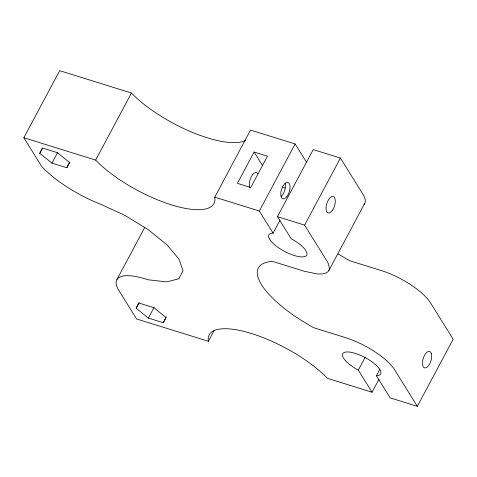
<?xml version="1.0" encoding="UTF-8"?>
<svg xmlns="http://www.w3.org/2000/svg" width="477" height="477" viewBox="0 0 477 477"><rect width="100%" height="100%" fill="white"/><g stroke="black" fill="none" stroke-linecap="round" stroke-linejoin="round"><path stroke-width="0.72" d="M39.74 153.302L42.423 148.061L57.323 152.646L69.541 162.472L66.858 167.719L51.957 163.128L39.74 153.302L42.465 148.192M136.142 308.255L138.849 303.026L153.761 307.629L165.966 317.455L163.253 322.685L148.341 318.087L136.142 308.255L139.212 302.507M379.012 379.209L372.06 392.231L327.472 378.356A73.327 24.357 28.1 0 0 251.582 333.56A73.327 24.357 28.1 0 0 208.377 341.293L136.583 318.952L118.713 290.219A49.739 16.522 28.1 0 1 147.989 279.76L166.622 281.883L178.803 278.783L183.067 270.847L178.905 259.017L166.813 244.719L148.252 229.675L125.445 215.693L101.136 204.448A66.172 21.978 28.1 0 1 41.69 166.419L23.85 137.74L59.661 70.679L131.455 93.021A73.327 24.357 28.1 0 0 192.124 132.266A73.327 24.357 28.1 0 0 245.53 140.441M51.957 163.128L57.753 152.27M66.858 167.719L69.928 161.965M23.85 137.74L95.644 160.087L131.455 93.021M116.925 279.534L144.74 227.44M148.341 318.087L154.143 307.23M95.644 160.087A73.327 24.357 28.1 0 0 171.529 204.883A73.327 24.357 28.1 0 0 214.739 197.15L250.544 130.084L295.132 143.959L306.544 162.305M254.11 152.05L237.397 183.347L250.759 187.503L267.472 156.206L254.11 152.05L262.72 165.883M163.253 322.685L166.324 316.937M280.053 220.147L273.1 233.17L259.321 211.025L295.132 143.959M208.377 341.293L214.286 330.221M273.1 233.17L272.17 233.146A21.495 7.137 28.1 0 0 268.754 237.504L270.185 240.164A21.495 7.137 28.1 0 0 290.809 254.277L295.627 255.899A21.495 7.137 28.1 0 0 306.783 252.5L305.346 249.847A21.495 7.137 28.1 0 0 294.637 240.724L291.214 238.81L277.435 216.659L313.246 149.593L340.417 158.048L363.027 194.395A42.99 14.28 28.1 0 1 363.969 204.406M338.044 253.907L349.581 260.692L381.177 270.525A42.99 14.28 28.1 0 1 430.475 302.812L453.15 339.26L417.339 406.321L394.67 369.878A42.99 14.28 28.1 0 0 345.366 337.591L313.771 327.759A80.261 26.658 28.1 0 1 272.468 261.366L304.064 271.198L316.931 273.911A42.99 14.28 28.1 0 0 329.458 268.64L328.546 264.073L327.216 261.456L304.606 225.114L340.417 158.048M328.897 270.453L364.708 203.387M372.06 392.231L358.31 370.14L365.269 357.118M417.339 406.321L390.168 397.866L376.425 375.775L379.901 369.264M282.438 187.181L285.151 188.027M214.739 197.15L259.321 211.025M277.435 216.659L304.606 225.114M358.31 370.14A21.495 7.137 28.1 0 1 343.631 352.789A21.495 7.137 28.1 0 1 371.38 361.423A21.495 7.137 28.1 0 1 376.425 375.775M285.234 183.395A8.598 4.043 -72.7 0 1 281.221 196.429M250.103 187.986A8.598 4.043 -72.7 0 1 251.313 176.627A8.598 4.043 -72.7 0 1 257.747 173.676M431.363 353.564L430.767 352.312A8.598 4.043 -72.7 0 0 422.986 359.259A8.598 4.043 -72.7 0 0 426.837 367.338A8.598 4.043 -72.7 0 0 431.363 353.564M286.933 196.536A8.598 4.043 -72.7 0 0 288.412 182.625A8.598 4.043 -72.7 0 0 280.846 192.708A8.598 4.043 -72.7 0 0 286.933 196.536M332.219 210.625A8.598 4.043 -72.7 0 0 333.691 196.721A8.598 4.043 -72.7 0 0 326.131 206.803A8.598 4.043 -72.7 0 0 332.219 210.625"/></g></svg>
